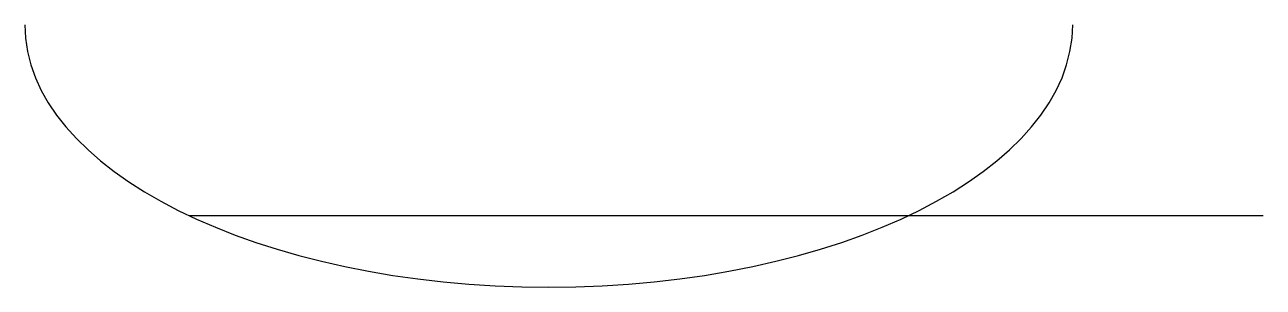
# Model space of a CAD drawing. Header units: millimetres. Extents: x 4 to 30, y 8.5 to 14.
import ezdxf

# ---------------------------------------------------------------- set-up
doc = ezdxf.new("R2010")
doc.units = ezdxf.units.MM
doc.layers.get('0').update_dxf_attribs({"lineweight": 25})

msp = doc.modelspace()

# ---------------------------------------------------------------- linework, layer by layer
msp.add_line((7.45, 10), (30, 10))
msp.add_ellipse((15, 14), major_axis=(11, 0), ratio=0.5, start_param=3.141593, end_param=6.283185)

doc.saveas('drawing.dxf')
